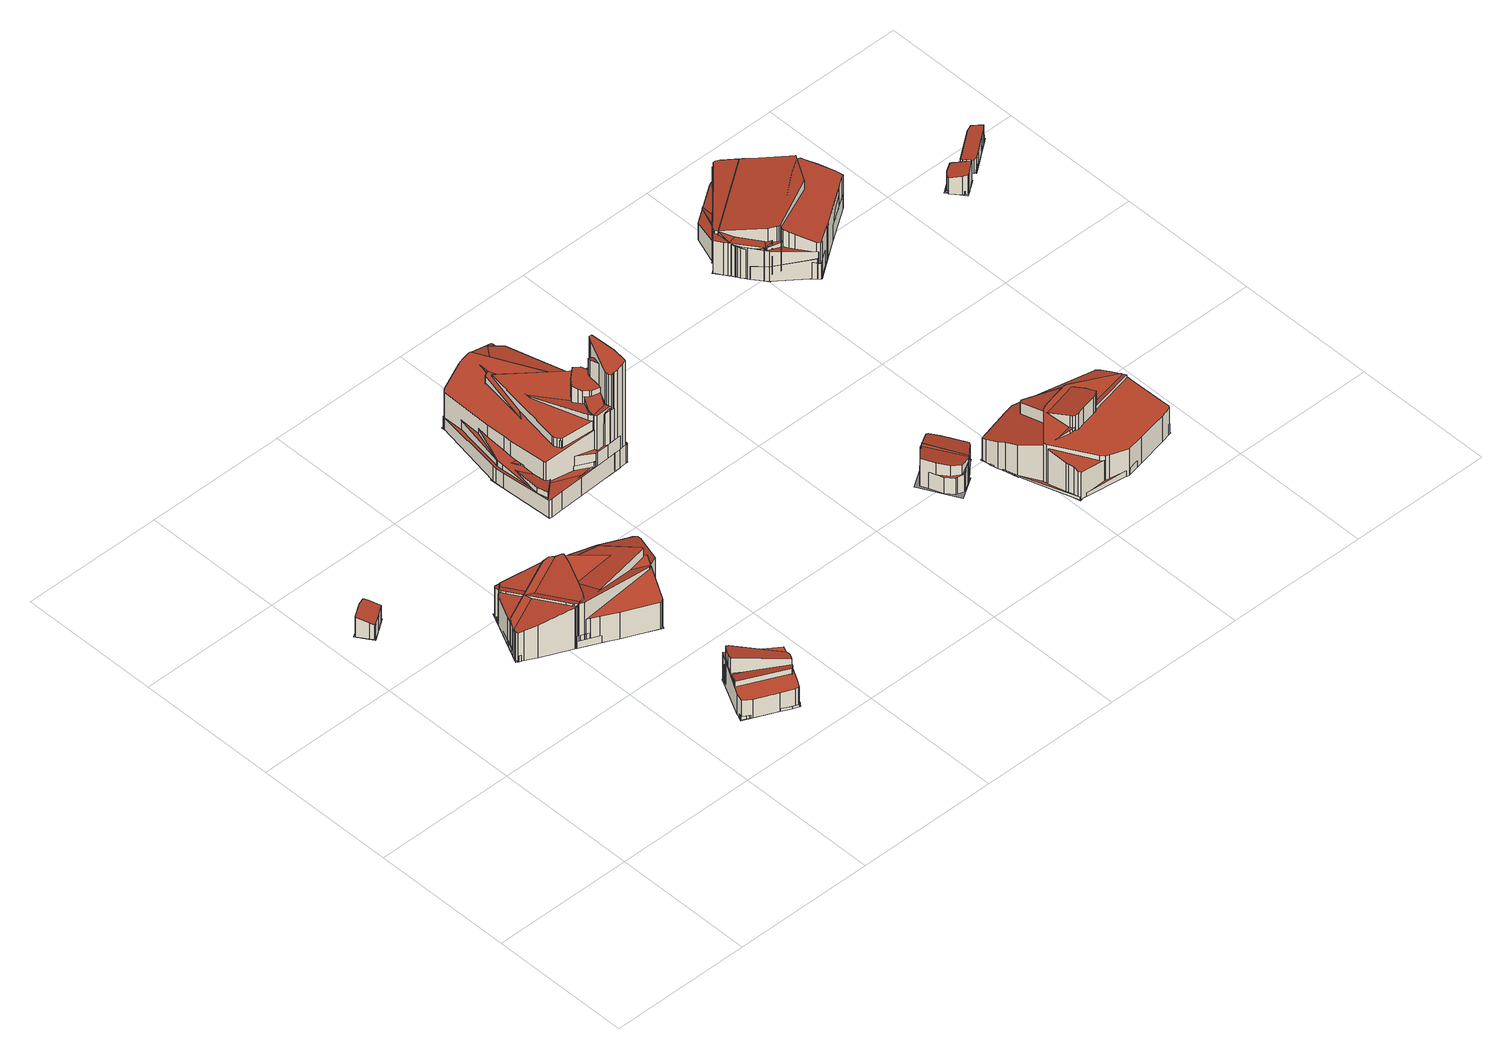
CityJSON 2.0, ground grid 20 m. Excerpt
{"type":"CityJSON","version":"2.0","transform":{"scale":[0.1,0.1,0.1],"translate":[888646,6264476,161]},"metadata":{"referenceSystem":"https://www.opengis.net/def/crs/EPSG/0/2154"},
"CityObjects":{
"building1":{"type":"Building","attributes":{"class":"Building"},"children":["building1-1"]},
"building1-1":{"type":"BuildingPart","parents":["building1"],"geometry":[{"type":"MultiSurface","lod":"2.2","boundaries":[[[0,1,2,3,4,5,6,7,8,9,10,11,12]],[[13,14,1,0]],[[14,15,2,1]],[[15,16,3,2]],[[16,17,4,3]],[[17,18,5,4]],[[18,19,6,5]],[[19,20,7,6]],[[20,21,8,7]],[[21,22,9,8]],[[22,23,10,9]],[[23,24,11,10]],[[24,25,12,11]],[[25,13,0,12]],[[26,27,28,29]]],"semantics":{"surfaces":[{"type":"RoofSurface","rf_azimuth":307.52,"rf_slope":16.65},{"type":"WallSurface","on_footprint_edge":true},{"type":"GroundSurface"}],"values":[0,1,1,1,1,1,1,1,1,1,1,1,1,1,2]}}]},
"building2":{"type":"Building","attributes":{"class":"Building"},"children":["building2-1"]},
"building2-1":{"type":"BuildingPart","parents":["building2"],"geometry":[{"type":"MultiSurface","lod":"2.2","boundaries":[[[30,31,32,33,34,35,36,37,38,39,40]],[[41,42,31,30]],[[42,43,32,31]],[[43,44,33,32]],[[44,45,34,33]],[[45,46,35,34]],[[46,47,36,35]],[[47,48,37,36]],[[48,49,38,37]],[[49,50,39,38]],[[50,51,40,39]],[[51,41,30,40]],[[52,53,54,55,56,57,58,59,60,61,62]],[[63,64,53,52]],[[64,65,54,53]],[[65,66,55,54]],[[66,67,56,55]],[[67,68,57,56]],[[68,69,58,57]],[[69,70,59,58]],[[70,71,60,59]],[[71,72,61,60]],[[72,73,62,61]],[[73,63,52,62]],[[74,75,76,77,78,79,80,81,82,83,84,85,86,87]],[[88,89,75,74]],[[89,90,76,75]],[[90,91,77,76]],[[91,92,78,77]],[[92,93,79,78]],[[93,94,80,79]],[[94,95,81,80]],[[95,96,82,81]],[[96,97,83,82]],[[97,98,84,83]],[[98,99,85,84]],[[99,100,86,85]],[[100,101,87,86]],[[101,88,74,87]],[[102,103,104,105,106,107,108,109,110,111,112]],[[113,114,103,102]],[[114,115,104,103]],[[115,116,105,104]],[[116,117,106,105]],[[117,118,107,106]],[[118,119,108,107]],[[119,120,109,108]],[[120,121,110,109]],[[121,122,111,110]],[[122,123,112,111]],[[123,113,102,112]],[[124,125,126,127]]],"semantics":{"surfaces":[{"type":"RoofSurface","rf_azimuth":244.09,"rf_slope":12.24},{"type":"WallSurface","on_footprint_edge":true},{"type":"RoofSurface","rf_azimuth":63.34,"rf_slope":14.78},{"type":"RoofSurface","rf_azimuth":53.94,"rf_slope":2.33},{"type":"RoofSurface","rf_azimuth":1.32,"rf_slope":13.19},{"type":"GroundSurface"}],"values":[0,1,1,1,1,1,1,1,1,1,1,1,2,1,1,1,1,1,1,1,1,1,1,1,3,1,1,1,1,1,1,1,1,1,1,1,1,1,1,4,1,1,1,1,1,1,1,1,1,1,1,5]}}]},
"building3":{"type":"Building","attributes":{"class":"Building"},"children":["building3-1"]},
"building3-1":{"type":"BuildingPart","parents":["building3"],"geometry":[{"type":"MultiSurface","lod":"2.2","boundaries":[[[128,129,130,131,132,133,134,135,136,137,138,139,140,141,142,143,144,145,146]],[[147,148,129,128]],[[148,149,130,129]],[[149,150,131,130]],[[150,151,132,131]],[[151,152,133,132]],[[152,153,134,133]],[[153,154,135,134]],[[154,155,136,135]],[[155,156,137,136]],[[156,157,138,137]],[[157,158,139,138]],[[158,159,140,139]],[[159,160,141,140]],[[160,161,142,141]],[[161,162,143,142]],[[162,163,144,143]],[[163,164,145,144]],[[164,165,146,145]],[[165,147,128,146]],[[166,167,168,169,170,171,172,173,174,175,176,177,178,179,180,181]],[[182,183,167,166]],[[183,184,168,167]],[[184,185,169,168]],[[185,186,170,169]],[[186,187,171,170]],[[187,188,172,171]],[[188,189,173,172]],[[189,190,174,173]],[[190,191,175,174]],[[191,192,176,175]],[[192,193,177,176]],[[193,194,178,177]],[[194,195,179,178]],[[195,196,180,179]],[[196,197,181,180]],[[197,182,166,181]],[[198,199,200,201,202,203,204,205,206,207,208,209,210,211,212,213]],[[214,215,199,198]],[[215,216,200,199]],[[216,217,201,200]],[[217,218,202,201]],[[218,219,203,202]],[[219,220,204,203]],[[220,221,205,204]],[[221,222,206,205]],[[222,223,207,206]],[[223,224,208,207]],[[224,225,209,208]],[[225,226,210,209]],[[226,227,211,210]],[[227,228,212,211]],[[228,229,213,212]],[[229,214,198,213]],[[230,231,232,233,234,235,236,237,238,239,240,241,242,243,244]],[[245,246,231,230]],[[246,215,232,231]],[[215,247,233,232]],[[247,248,234,233]],[[248,249,235,234]],[[249,250,236,235]],[[250,251,237,236]],[[251,252,238,237]],[[252,253,239,238]],[[253,254,240,239]],[[254,255,241,240]],[[255,256,242,241]],[[256,257,243,242]],[[257,258,244,243]],[[258,245,230,244]],[[259,260,261,262,263,264,265,266,267,268,269,270,271]],[[272,273,260,259]],[[273,274,261,260]],[[274,275,262,261]],[[275,189,263,262]],[[189,276,264,263]],[[276,277,265,264]],[[277,278,266,265]],[[278,279,267,266]],[[279,280,268,267]],[[280,281,269,268]],[[281,282,270,269]],[[282,283,271,270]],[[283,272,259,271]],[[284,285,286,287,288,289,290,291,292,293,294]],[[295,296,285,284]],[[296,297,286,285]],[[297,298,287,286]],[[298,299,288,287]],[[299,300,289,288]],[[300,301,290,289]],[[301,280,291,290]],[[280,302,292,291]],[[302,303,293,292]],[[303,304,294,293]],[[304,295,284,294]],[[305,306,307,308,309,310,311]],[[214,159,306,305]],[[159,312,307,306]],[[312,313,308,307]],[[313,314,309,308]],[[314,281,310,309]],[[281,315,311,310]],[[315,214,305,311]],[[316,317,318,319,320,321,322,323,324,325]]],"semantics":{"surfaces":[{"type":"RoofSurface","rf_azimuth":66.24,"rf_slope":15.79},{"type":"WallSurface","on_footprint_edge":true},{"type":"RoofSurface","rf_azimuth":244.02,"rf_slope":16.39},{"type":"RoofSurface","rf_azimuth":154.7,"rf_slope":16.73},{"type":"RoofSurface","rf_azimuth":75.32,"rf_slope":4.94},{"type":"RoofSurface","rf_azimuth":59.84,"rf_slope":6.28},{"type":"RoofSurface","rf_azimuth":123.96,"rf_slope":13.75},{"type":"RoofSurface","rf_azimuth":77.65,"rf_slope":7.03},{"type":"GroundSurface"}],"values":[0,1,1,1,1,1,1,1,1,1,1,1,1,1,1,1,1,1,1,1,2,1,1,1,1,1,1,1,1,1,1,1,1,1,1,1,1,3,1,1,1,1,1,1,1,1,1,1,1,1,1,1,1,1,4,1,1,1,1,1,1,1,1,1,1,1,1,1,1,1,5,1,1,1,1,1,1,1,1,1,1,1,1,1,6,1,1,1,1,1,1,1,1,1,1,1,7,1,1,1,1,1,1,1,8]}}]},
"building4":{"type":"Building","attributes":{"class":"Building"},"children":["building4-1"]},
"building4-1":{"type":"BuildingPart","parents":["building4"],"geometry":[{"type":"MultiSurface","lod":"2.2","boundaries":[[[326,327,328,329,330,331,332,333,334,335,336,337,338,339,340,341,342,343]],[[344,345,327,326]],[[345,346,328,327]],[[346,347,329,328]],[[347,348,330,329]],[[348,349,331,330]],[[349,350,332,331]],[[350,351,333,332]],[[351,352,334,333]],[[352,353,335,334]],[[353,354,336,335]],[[354,355,337,336]],[[355,356,338,337]],[[356,357,339,338]],[[357,358,340,339]],[[358,359,341,340]],[[359,360,342,341]],[[360,361,343,342]],[[361,344,326,343]],[[362,363,364,365,366,367,368,369,370,371,372,373,374,375]],[[376,377,363,362]],[[377,378,364,363]],[[378,379,365,364]],[[379,380,366,365]],[[380,381,367,366]],[[381,382,368,367]],[[382,383,369,368]],[[383,384,370,369]],[[384,385,371,370]],[[385,386,372,371]],[[386,387,373,372]],[[387,388,374,373]],[[388,389,375,374]],[[389,376,362,375]],[[390,391,392,393,394,395,396,397,398,399,400,401,402,403,404,405,406]],[[407,408,391,390]],[[408,409,392,391]],[[409,410,393,392]],[[410,411,394,393]],[[411,412,395,394]],[[412,413,396,395]],[[413,414,397,396]],[[414,415,398,397]],[[415,416,399,398]],[[416,417,400,399]],[[417,418,401,400]],[[418,419,402,401]],[[419,420,403,402]],[[420,421,404,403]],[[421,422,405,404]],[[422,423,406,405]],[[423,407,390,406]],[[424,425,426,427,428,429,430,431,432,433,434,435]],[[436,437,425,424]],[[437,438,426,425]],[[438,439,427,426]],[[439,440,428,427]],[[440,441,429,428]],[[441,442,430,429]],[[442,443,431,430]],[[443,444,432,431]],[[444,445,433,432]],[[445,446,434,433]],[[446,447,435,434]],[[447,436,424,435]],[[448,449,450,451,452,453,454,455,456,457,458]],[[459,460,449,448]],[[460,461,450,449]],[[461,462,451,450]],[[462,463,452,451]],[[463,464,453,452]],[[464,465,454,453]],[[465,466,455,454]],[[466,467,456,455]],[[467,468,457,456]],[[468,469,458,457]],[[469,459,448,458]],[[470,471,472,473,474,475,476,477,478,479,480,481,482]],[[483,484,471,470]],[[484,485,472,471]],[[485,486,473,472]],[[486,487,474,473]],[[487,488,475,474]],[[488,489,476,475]],[[489,490,477,476]],[[490,491,478,477]],[[491,492,479,478]],[[492,493,480,479]],[[493,494,481,480]],[[494,495,482,481]],[[495,483,470,482]],[[496,497,498,499,500,501,502,503,504,505,506,507,508,509]],[[510,485,497,496]],[[485,511,498,497]],[[511,512,499,498]],[[512,513,500,499]],[[513,514,501,500]],[[514,515,502,501]],[[515,516,503,502]],[[516,517,504,503]],[[517,518,505,504]],[[518,519,506,505]],[[519,520,507,506]],[[520,521,508,507]],[[521,522,509,508]],[[522,510,496,509]],[[523,524,525,526,527,528,529,530,531,532,533]],[[534,535,524,523]],[[535,536,525,524]],[[536,537,526,525]],[[537,538,527,526]],[[538,539,528,527]],[[539,540,529,528]],[[540,541,530,529]],[[541,542,531,530]],[[542,543,532,531]],[[543,544,533,532]],[[544,534,523,533]],[[545,546,547,548,549,550,551,552,553,554]],[[555,556,546,545]],[[556,557,547,546]],[[557,558,548,547]],[[558,559,549,548]],[[559,560,550,549]],[[560,561,551,550]],[[561,562,552,551]],[[562,563,553,552]],[[563,564,554,553]],[[564,555,545,554]],[[565,566,567,568,569,570,571,572,573,574,575,576,577,578,579,580,581]],[[582,583,566,565]],[[583,584,567,566]],[[584,585,568,567]],[[585,586,569,568]],[[586,587,570,569]],[[587,588,571,570]],[[588,589,572,571]],[[589,590,573,572]],[[590,591,574,573]],[[591,592,575,574]],[[592,593,576,575]],[[593,594,577,576]],[[594,595,578,577]],[[595,596,579,578]],[[596,597,580,579]],[[597,598,581,580]],[[598,582,565,581]],[[599,600,601,602,603,604,605,606,607,608,609,610,611]],[[495,436,600,599]],[[436,612,601,600]],[[612,613,602,601]],[[613,614,603,602]],[[614,615,604,603]],[[615,616,605,604]],[[616,594,606,605]],[[594,617,607,606]],[[617,618,608,607]],[[618,619,609,608]],[[619,620,610,609]],[[620,621,611,610]],[[621,495,599,611]],[[622,623,624,625,626,627,628,629,630,631,632]],[[633,634,623,622]],[[634,635,624,623]],[[635,636,625,624]],[[636,637,626,625]],[[637,638,627,626]],[[638,639,628,627]],[[639,640,629,628]],[[640,641,630,629]],[[641,642,631,630]],[[642,643,632,631]],[[643,633,622,632]],[[644,645,646,647,648,649,650,651]],[[652,653,645,644]],[[653,654,646,645]],[[654,655,647,646]],[[655,656,648,647]],[[656,657,649,648]],[[657,658,650,649]],[[658,659,651,650]],[[659,652,644,651]],[[660,661,662,663,664,665,666,667]],[[668,669,661,660]],[[669,670,662,661]],[[670,663,662]],[[671,666,665]],[[671,672,667,666]],[[672,668,660,667]],[[673,674,675,676,677,678,679,680,681,682,683,684,685,686]]],"semantics":{"surfaces":[{"type":"RoofSurface","rf_azimuth":180.06,"rf_slope":19.43},{"type":"WallSurface","on_footprint_edge":true},{"type":"RoofSurface","rf_azimuth":355.12,"rf_slope":16.68},{"type":"RoofSurface","rf_azimuth":103.36,"rf_slope":3.02},{"type":"RoofSurface","rf_azimuth":265.05,"rf_slope":12.68},{"type":"RoofSurface","rf_azimuth":85.83,"rf_slope":10.79},{"type":"RoofSurface","rf_azimuth":234.4,"rf_slope":10.34},{"type":"RoofSurface","rf_azimuth":180.08,"rf_slope":19.11},{"type":"RoofSurface","rf_azimuth":177.9,"rf_slope":19.44},{"type":"RoofSurface","rf_azimuth":301.45,"rf_slope":17.54},{"type":"RoofSurface","rf_azimuth":211.71,"rf_slope":0.208},{"type":"RoofSurface","rf_azimuth":189.56,"rf_slope":4.59},{"type":"RoofSurface","rf_azimuth":291.67,"rf_slope":15.51},{"type":"RoofSurface","rf_azimuth":28.87,"rf_slope":22.47},{"type":"RoofSurface","rf_azimuth":17.1,"rf_slope":14.95},{"type":"GroundSurface"}],"values":[0,1,1,1,1,1,1,1,1,1,1,1,1,1,1,1,1,1,1,2,1,1,1,1,1,1,1,1,1,1,1,1,1,1,3,1,1,1,1,1,1,1,1,1,1,1,1,1,1,1,1,1,4,1,1,1,1,1,1,1,1,1,1,1,1,5,1,1,1,1,1,1,1,1,1,1,1,6,1,1,1,1,1,1,1,1,1,1,1,1,1,7,1,1,1,1,1,1,1,1,1,1,1,1,1,1,8,1,1,1,1,1,1,1,1,1,1,1,9,1,1,1,1,1,1,1,1,1,1,10,1,1,1,1,1,1,1,1,1,1,1,1,1,1,1,1,1,11,1,1,1,1,1,1,1,1,1,1,1,1,1,12,1,1,1,1,1,1,1,1,1,1,1,13,1,1,1,1,1,1,1,1,14,1,1,1,1,1,1,15]}}]},
"building5":{"type":"Building","attributes":{"class":"Building"},"children":["building5-1"]},
"building5-1":{"type":"BuildingPart","parents":["building5"],"geometry":[{"type":"MultiSurface","lod":"2.2","boundaries":[[[687,688,689,690,691,692,693,694,695,696,697,698,699,700]],[[701,702,688,687]],[[702,703,689,688]],[[703,704,690,689]],[[704,705,691,690]],[[705,706,692,691]],[[706,707,693,692]],[[707,708,694,693]],[[708,709,695,694]],[[709,710,696,695]],[[710,711,697,696]],[[711,712,698,697]],[[712,713,699,698]],[[713,714,700,699]],[[714,701,687,700]],[[715,716,717,718,719,720,721,722,723,724]],[[725,726,716,715]],[[726,727,717,716]],[[727,728,718,717]],[[728,729,719,718]],[[729,730,720,719]],[[730,731,721,720]],[[731,732,722,721]],[[732,733,723,722]],[[733,734,724,723]],[[734,725,715,724]],[[735,736,737,738,739,740]]],"semantics":{"surfaces":[{"type":"RoofSurface","rf_azimuth":27.58,"rf_slope":15.61},{"type":"WallSurface","on_footprint_edge":true},{"type":"RoofSurface","rf_azimuth":209.35,"rf_slope":18.16},{"type":"GroundSurface"}],"values":[0,1,1,1,1,1,1,1,1,1,1,1,1,1,1,2,1,1,1,1,1,1,1,1,1,1,3]}}]},
"building6":{"type":"Building","attributes":{"class":"Building"},"children":["building6-1"]},
"building6-1":{"type":"BuildingPart","parents":["building6"],"geometry":[{"type":"MultiSurface","lod":"2.2","boundaries":[[[741,742,743,744,745,746,747,748,749,750,751,752,753,754,755,756,757,758,759,760]],[[761,762,742,741]],[[762,763,743,742]],[[763,764,744,743]],[[764,765,745,744]],[[765,766,746,745]],[[766,767,747,746]],[[767,768,748,747]],[[768,769,749,748]],[[769,770,750,749]],[[770,771,751,750]],[[771,772,752,751]],[[772,773,753,752]],[[773,774,754,753]],[[774,775,755,754]],[[775,776,756,755]],[[776,777,757,756]],[[777,778,758,757]],[[778,779,759,758]],[[779,780,760,759]],[[780,761,741,760]],[[781,782,783,784,785,786,787,788,789,790,791,792,793,794,795,796,797,798,799]],[[800,801,782,781]],[[801,802,783,782]],[[802,803,784,783]],[[803,804,785,784]],[[804,805,786,785]],[[805,806,787,786]],[[806,807,788,787]],[[807,808,789,788]],[[808,809,790,789]],[[809,810,791,790]],[[810,811,792,791]],[[811,812,793,792]],[[812,813,794,793]],[[813,814,795,794]],[[814,815,796,795]],[[815,816,797,796]],[[816,817,798,797]],[[817,818,799,798]],[[818,800,781,799]],[[819,820,821,822,823,824,825,826,827,828,829,830,831,832,833]],[[834,835,820,819]],[[835,836,821,820]],[[836,837,822,821]],[[837,838,823,822]],[[838,839,824,823]],[[839,840,825,824]],[[840,841,826,825]],[[841,842,827,826]],[[842,843,828,827]],[[843,844,829,828]],[[844,845,830,829]],[[845,846,831,830]],[[846,847,832,831]],[[847,848,833,832]],[[848,834,819,833]],[[849,850,851,852,853,854,855,856,857,858,859]],[[860,861,850,849]],[[861,862,851,850]],[[862,863,852,851]],[[863,864,853,852]],[[864,865,854,853]],[[865,866,855,854]],[[866,867,856,855]],[[867,868,857,856]],[[868,869,858,857]],[[869,870,859,858]],[[870,860,849,859]],[[871,872,873,874,875,876,877,878,879,880,881,882,883,884]],[[885,886,872,871]],[[886,887,873,872]],[[887,888,874,873]],[[888,889,875,874]],[[889,890,876,875]],[[890,767,877,876]],[[767,891,878,877]],[[891,892,879,878]],[[892,893,880,879]],[[893,894,881,880]],[[894,895,882,881]],[[895,896,883,882]],[[896,897,884,883]],[[897,885,871,884]],[[898,899,900,901,902,903,766,904,905,906,907,908,909,910,911,912,913,914,915,916,917]]],"semantics":{"surfaces":[{"type":"RoofSurface","rf_azimuth":282.48,"rf_slope":17.18},{"type":"WallSurface","on_footprint_edge":true},{"type":"RoofSurface","rf_azimuth":100.18,"rf_slope":17.94},{"type":"RoofSurface","rf_azimuth":104.34,"rf_slope":18.69},{"type":"RoofSurface","rf_azimuth":289.38,"rf_slope":18.8},{"type":"RoofSurface","rf_azimuth":172.68,"rf_slope":4.18},{"type":"GroundSurface"}],"values":[0,1,1,1,1,1,1,1,1,1,1,1,1,1,1,1,1,1,1,1,1,2,1,1,1,1,1,1,1,1,1,1,1,1,1,1,1,1,1,1,1,3,1,1,1,1,1,1,1,1,1,1,1,1,1,1,1,4,1,1,1,1,1,1,1,1,1,1,1,5,1,1,1,1,1,1,1,1,1,1,1,1,1,1,6]}}]},
"building7":{"type":"Building","attributes":{"class":"Building"},"children":["building7-1"]},
"building7-1":{"type":"BuildingPart","parents":["building7"],"geometry":[{"type":"MultiSurface","lod":"2.2","boundaries":[[[918,919,920,921,922,923,924,925,926,927,928,929,930,931]],[[932,933,919,918]],[[933,934,920,919]],[[934,935,921,920]],[[935,936,922,921]],[[936,937,923,922]],[[937,938,924,923]],[[938,939,925,924]],[[939,940,926,925]],[[940,941,927,926]],[[941,942,928,927]],[[942,943,929,928]],[[943,944,930,929]],[[944,945,931,930]],[[945,932,918,931]],[[946,947,948,949,950,951,952,953,954,955,956,957,958,959,960,961,962,963,964,965,966,967]],[[968,969,947,946]],[[969,970,948,947]],[[970,971,949,948]],[[971,972,950,949]],[[972,973,951,950]],[[973,974,952,951]],[[974,975,953,952]],[[975,976,954,953]],[[976,977,955,954]],[[977,978,956,955]],[[978,979,957,956]],[[979,980,958,957]],[[980,981,959,958]],[[981,982,960,959]],[[982,983,961,960]],[[983,984,962,961]],[[984,985,963,962]],[[985,986,964,963]],[[986,987,965,964]],[[987,988,966,965]],[[988,989,967,966]],[[989,968,946,967]],[[990,991,992,993,994,995,996,997,998,999,1000,1001,1002,1003,1004,1005,1006]],[[1007,1008,991,990]],[[1008,1009,992,991]],[[1009,1010,993,992]],[[1010,1011,994,993]],[[1011,1012,995,994]],[[1012,1013,996,995]],[[1013,1014,997,996]],[[1014,1015,998,997]],[[1015,1016,999,998]],[[1016,1017,1000,999]],[[1017,1018,1001,1000]],[[1018,1019,1002,1001]],[[1019,1020,1003,1002]],[[1020,1021,1004,1003]],[[1021,1022,1005,1004]],[[1022,1023,1006,1005]],[[1023,1007,990,1006]],[[1024,1025,1026,1027,1028,1029,1030,1031,1032,1033,1034,1035,1036,1037]],[[1038,1039,1025,1024]],[[1039,1040,1026,1025]],[[1040,1041,1027,1026]],[[1041,1042,1028,1027]],[[1042,1043,1029,1028]],[[1043,1044,1030,1029]],[[1044,1045,1031,1030]],[[1045,979,1032,1031]],[[979,1046,1033,1032]],[[1046,1047,1034,1033]],[[1047,1048,1035,1034]],[[1048,1049,1036,1035]],[[1049,1050,1037,1036]],[[1050,1038,1024,1037]],[[1051,1052,1053,1054,1055,1056,1057,1058,1059,1060,1061,1062]],[[1063,1064,1052,1051]],[[1064,1065,1053,1052]],[[1065,1066,1054,1053]],[[1066,1067,1055,1054]],[[1067,1068,1056,1055]],[[1068,1069,1057,1056]],[[1069,1070,1058,1057]],[[1070,1071,1059,1058]],[[1071,1072,1060,1059]],[[1072,1073,1061,1060]],[[1073,1074,1062,1061]],[[1074,1063,1051,1062]],[[1075,1076,1077,1078,1079,1080,1081,1082,1083,1084,1085,1086,1087,1088,1089,1090]],[[1091,1092,1076,1075]],[[1092,1093,1077,1076]],[[1093,1094,1078,1077]],[[1094,1095,1079,1078]],[[1095,1096,1080,1079]],[[1096,1097,1081,1080]],[[1097,1098,1082,1081]],[[1098,1047,1083,1082]],[[1047,1099,1084,1083]],[[1099,1100,1085,1084]],[[1100,1101,1086,1085]],[[1101,1102,1087,1086]],[[1102,1103,1088,1087]],[[1103,1104,1089,1088]],[[1104,1023,1090,1089]],[[1023,1091,1075,1090]],[[1105,1106,1107,1108,1109,1110,1111,1112,1113,1114,1115]],[[1116,1117,1106,1105]],[[1117,1093,1107,1106]],[[1093,1118,1108,1107]],[[1118,1097,1109,1108]],[[1097,1119,1110,1109]],[[1119,1120,1111,1110]],[[1120,1121,1112,1111]],[[1121,1122,1113,1112]],[[1122,1022,1114,1113]],[[1022,1123,1115,1114]],[[1123,1116,1105,1115]],[[1124,1125,1126,1127,1128,1129,1023,1130,1131,1132,1133,1134,1135]]],"semantics":{"surfaces":[{"type":"RoofSurface","rf_azimuth":124.15,"rf_slope":14.24},{"type":"WallSurface","on_footprint_edge":true},{"type":"RoofSurface","rf_azimuth":307.69,"rf_slope":18.52},{"type":"RoofSurface","rf_azimuth":122.17,"rf_slope":14.86},{"type":"RoofSurface","rf_azimuth":306.08,"rf_slope":14.63},{"type":"RoofSurface","rf_azimuth":18.65,"rf_slope":5.03},{"type":"RoofSurface","rf_azimuth":140.44,"rf_slope":8},{"type":"RoofSurface","rf_azimuth":30.68,"rf_slope":16.7},{"type":"GroundSurface"}],"values":[0,1,1,1,1,1,1,1,1,1,1,1,1,1,1,2,1,1,1,1,1,1,1,1,1,1,1,1,1,1,1,1,1,1,1,1,1,1,3,1,1,1,1,1,1,1,1,1,1,1,1,1,1,1,1,1,4,1,1,1,1,1,1,1,1,1,1,1,1,1,1,5,1,1,1,1,1,1,1,1,1,1,1,1,6,1,1,1,1,1,1,1,1,1,1,1,1,1,1,1,1,7,1,1,1,1,1,1,1,1,1,1,1,8]}}]},
"building8":{"type":"Building","attributes":{"class":"Building"},"children":["building8-1"]},
"building8-1":{"type":"BuildingPart","parents":["building8"],"geometry":[{"type":"MultiSurface","lod":"2.2","boundaries":[[[1136,1137,1138,1139,1140,1141,1142,1143,1144,1145]],[[1146,1147,1137,1136]],[[1147,1148,1138,1137]],[[1148,1149,1139,1138]],[[1149,1150,1140,1139]],[[1150,1151,1141,1140]],[[1151,1152,1142,1141]],[[1152,1153,1143,1142]],[[1153,1154,1144,1143]],[[1154,1155,1145,1144]],[[1155,1146,1136,1145]],[[1156,1157,1158,1159,1160,1161,1162,1163,1164,1165]],[[1166,1167,1157,1156]],[[1167,1168,1158,1157]],[[1168,1169,1159,1158]],[[1169,1170,1160,1159]],[[1170,1171,1161,1160]],[[1171,1172,1162,1161]],[[1172,1173,1163,1162]],[[1173,1174,1164,1163]],[[1174,1175,1165,1164]],[[1175,1166,1156,1165]],[[1176,1177,1178,1179]]],"semantics":{"surfaces":[{"type":"RoofSurface","rf_azimuth":126.91,"rf_slope":15.03},{"type":"WallSurface","on_footprint_edge":true},{"type":"RoofSurface","rf_azimuth":130.57,"rf_slope":10.04},{"type":"GroundSurface"}],"values":[0,1,1,1,1,1,1,1,1,1,1,2,1,1,1,1,1,1,1,1,1,1,3]}}]},
"building9":{"type":"Building","attributes":{"class":"Building"},"children":["building9-1"]},
"building9-1":{"type":"BuildingPart","parents":["building9"],"geometry":[{"type":"MultiSurface","lod":"2.2","boundaries":[[[1180,1181,1182,1183,1184,1185,1186,1187,1188,1189,1190,1191,1192,1193,1194,1195]],[[1196,1197,1181,1180]],[[1197,1198,1182,1181]],[[1198,1199,1183,1182]],[[1199,1200,1184,1183]],[[1200,1201,1185,1184]],[[1201,1202,1186,1185]],[[1202,1203,1187,1186]],[[1203,1204,1188,1187]],[[1204,1205,1189,1188]],[[1205,1206,1190,1189]],[[1206,1207,1191,1190]],[[1207,1208,1192,1191]],[[1208,1209,1193,1192]],[[1209,1210,1194,1193]],[[1210,1211,1195,1194]],[[1211,1196,1180,1195]],[[1212,1213,1214,1215,1216,1217,1218,1219,1220,1221]],[[1222,1223,1213,1212]],[[1223,1224,1214,1213]],[[1224,1225,1215,1214]],[[1225,1226,1216,1215]],[[1226,1227,1217,1216]],[[1227,1228,1218,1217]],[[1228,1229,1219,1218]],[[1229,1230,1220,1219]],[[1230,1231,1221,1220]],[[1231,1222,1212,1221]],[[1232,1233,1234,1235]]],"semantics":{"surfaces":[{"type":"RoofSurface","rf_azimuth":127.76,"rf_slope":14.71},{"type":"WallSurface","on_footprint_edge":true},{"type":"RoofSurface","rf_azimuth":130.47,"rf_slope":13.22},{"type":"GroundSurface"}],"values":[0,1,1,1,1,1,1,1,1,1,1,1,1,1,1,1,1,2,1,1,1,1,1,1,1,1,1,1,3]}}]}
},
"vertices":[
[5,462,80],[14,448,75],[18,443,73],[20,443,73],[32,451,73],[44,460,72],[47,462,72],[42,470,75],[38,476,77],[35,479,79],[34,480,79],[24,476,80],[6,464,80],[5,462,49],[14,448,49],[18,443,49],[20,443,49],[32,451,49],[44,460,49],[47,462,49],[42,470,49],[38,476,49],[35,479,49],[34,480,49],[24,476,49],[6,464,49],[34,483,49],[3,463,49],[18,441,49],[48,462,49],
[227,38,93],[238,31,92],[268,17,92],[286,9,92],[290,8,93],[291,8,93],[296,16,95],[312,49,103],[316,60,105],[256,101,108],[229,48,95],[227,38,62],[238,31,62],[268,17,62],[286,9,62],[290,8,62],[291,8,62],[296,16,62],[312,49,62],[316,60,62],[256,101,62],[229,48,62],[234,57,106],[298,27,105],[303,31,104],[315,54,97],[319,64,94],[322,72,92],[291,87,92],[259,102,92],[257,99,93],[254,96,94],[253,93,95],[234,57,62],[298,27,62],[303,31,62],[315,54,62],[319,64,62],[322,72,62],[291,87,62],[259,102,62],[257,99,62],[254,96,62],[253,93,62],[226,40,67],[226,38,67],[231,35,67],[234,33,67],[253,24,67],[282,10,66],[290,7,66],[293,8,66],[320,72,63],[320,73,63],[317,75,63],[270,96,64],[257,102,64],[255,98,64],[226,40,62],[226,38,62],[231,35,62],[234,33,62],[253,24,62],[282,10,62],[290,7,62],[293,8,62],[320,72,62],[320,73,62],[317,75,62],[270,96,62],[257,102,62],[255,98,62],[243,74,126],[304,34,112],[305,36,112],[307,39,111],[308,41,111],[309,45,111],[308,48,111],[259,94,122],[255,95,123],[254,94,123],[246,81,125],[243,74,62],[304,34,62],[305,36,62],[307,39,62],[308,41,62],[309,45,62],[308,48,62],[259,94,62],[255,95,62],[254,94,62],[246,81,62],[323,72,62],[257,103,62],[224,37,62],[292,6,62],
[147,373,95],[148,365,97],[150,359,98],[176,284,115],[179,275,117],[180,274,117],[182,270,118],[183,269,118],[190,266,118],[295,266,106],[314,276,101],[335,323,86],[336,329,85],[335,330,85],[331,333,85],[328,335,84],[292,352,84],[219,372,87],[151,378,93],[147,373,47],[148,365,47],[150,359,47],[176,284,47],[179,275,47],[180,274,47],[182,270,47],[183,269,47],[190,266,47],[295,266,47],[314,276,47],[335,323,47],[336,329,47],[335,330,47],[331,333,47],[328,335,47],[292,352,47],[219,372,47],[151,378,47],[116,308,91],[117,306,91],[196,263,90],[206,258,90],[228,247,90],[274,226,90],[276,226,90],[279,227,91],[305,281,109],[227,345,115],[221,348,116],[214,353,116],[205,353,115],[123,323,96],[119,315,94],[117,311,92],[116,308,47],[117,306,47],[196,263,47],[206,258,47],[228,247,47],[274,226,47],[276,226,47],[279,227,47],[305,281,47],[227,345,47],[221,348,47],[214,353,47],[205,353,47],[123,323,47],[119,315,47],[117,311,47],[115,301,93],[121,298,95],[136,290,100],[178,271,114],[180,270,115],[195,273,118],[199,280,119],[207,295,119],[223,328,119],[228,342,119],[227,344,118],[210,354,112],[157,376,95],[142,363,93],[127,332,92],[115,305,93],[115,301,47],[121,298,47],[136,290,47],[178,271,47],[180,270,47],[195,273,47],[199,280,47],[207,295,47],[223,328,47],[228,342,47],[227,344,47],[210,354,47],[157,376,47],[142,363,47],[127,332,47],[115,305,47],[115,306,57],[116,300,57],[121,298,57],[154,282,58],[263,231,60],[269,230,60],[276,231,59],[291,254,57],[332,332,50],[300,348,49],[288,353,49],[217,373,49],[151,377,50],[150,377,50],[120,318,55],[115,306,47],[116,300,47],[154,282,47],[263,231,47],[269,230,47],[276,231,47],[291,254,47],[332,332,47],[300,348,47],[288,353,47],[217,373,47],[151,377,47],[150,377,47],[120,318,47],[117,305,67],[170,275,67],[191,265,67],[278,227,66],[279,227,66],[282,234,65],[328,334,53],[321,337,53],[296,349,53],[153,378,58],[152,376,59],[147,365,60],[125,321,65],[117,305,47],[170,275,47],[191,265,47],[278,227,47],[282,234,47],[328,334,47],[321,337,47],[296,349,47],[153,378,47],[152,376,47],[147,365,47],[125,321,47],[131,333,88],[192,270,109],[300,282,121],[301,285,120],[301,286,120],[277,331,108],[276,333,107],[153,378,81],[152,375,82],[148,368,83],[140,350,85],[131,333,47],[192,270,47],[300,282,47],[301,285,47],[301,286,47],[277,331,47],[276,333,47],[152,375,47],[148,368,47],[140,350,47],[115,301,81],[336,329,72],[315,340,71],[293,350,70],[216,372,70],[152,376,71],[138,349,74],[315,340,47],[293,350,47],[216,372,47],[138,349,47],[278,224,47],[304,280,47],[313,275,47],[338,330,47],[285,355,47],[280,343,47],[216,373,47],[207,353,47],[150,380,47],[112,302,47],
[339,587,84],[340,561,84],[340,550,84],[343,497,85],[344,494,85],[427,473,114],[454,485,124],[455,491,124],[456,506,125],[396,676,104],[394,677,103],[393,677,103],[384,677,100],[381,677,98],[377,676,97],[344,666,85],[342,664,85],[341,663,84],[339,587,24],[340,561,24],[340,550,24],[343,497,24],[344,494,24],[427,473,24],[454,485,24],[455,491,24],[456,506,24],[396,676,24],[394,677,24],[393,677,24],[384,677,24],[381,677,24],[377,676,24],[344,666,24],[342,664,24],[341,663,24],[367,498,105],[368,493,105],[371,493,104],[440,491,83],[442,573,85],[441,596,86],[441,599,86],[438,647,88],[438,653,88],[437,663,89],[433,680,90],[400,678,100],[396,678,101],[385,632,103],[367,498,24],[368,493,24],[371,493,24],[440,491,24],[442,573,24],[441,596,24],[441,599,24],[438,647,24],[438,653,24],[437,663,24],[433,680,24],[400,678,24],[396,678,24],[385,632,24],[322,555,48],[322,543,49],[326,469,53],[329,468,53],[346,469,53],[379,470,53],[444,473,54],[456,474,54],[458,475,54],[458,484,54],[457,500,53],[456,526,51],[456,530,51],[437,668,44],[381,674,43],[341,665,43],[322,561,48],[322,555,24],[322,543,24],[326,469,24],[329,468,24],[346,469,24],[379,470,24],[444,473,24],[456,474,24],[458,475,24],[458,484,24],[457,500,24],[456,526,24],[456,530,24],[437,668,24],[381,674,24],[341,665,24],[322,561,24],[360,496,79],[404,472,75],[407,472,75],[424,472,75],[445,473,76],[446,477,76],[444,485,78],[419,571,97],[384,633,110],[383,633,110],[381,633,110],[377,631,110],[360,496,24],[404,472,24],[407,472,24],[424,472,24],[445,473,24],[446,477,24],[444,485,24],[419,571,24],[384,633,24],[383,633,24],[381,633,24],[377,631,24],[386,564,115],[404,485,130],[409,474,132],[437,476,131],[442,477,131],[447,481,130],[454,489,128],[455,494,127],[438,661,96],[425,679,93],[391,677,93],[386,564,24],[404,485,24],[409,474,24],[437,476,24],[442,477,24],[447,481,24],[454,489,24],[455,494,24],[438,661,24],[425,679,24],[391,677,24],[325,547,58],[327,472,47],[432,474,59],[437,474,59],[457,493,64],[456,523,68],[435,679,89],[432,679,89],[395,678,85],[383,677,83],[349,636,74],[326,560,60],[325,556,59],[325,547,24],[327,472,24],[432,474,24],[437,474,24],[457,493,24],[456,523,24],[435,679,24],[432,679,24],[395,678,24],[383,677,24],[349,636,24],[326,560,24],[325,556,24],[431,478,182],[432,474,183],[434,474,183],[435,474,184],[440,473,186],[449,474,189],[454,474,191],[455,476,191],[457,497,192],[456,533,191],[453,534,190],[450,528,189],[431,484,182],[431,482,182],[431,478,24],[434,474,24],[435,474,24],[440,473,24],[449,474,24],[454,474,24],[455,476,24],[457,497,24],[456,533,24],[453,534,24],[450,528,24],[431,484,24],[431,482,24],[365,502,107],[366,498,108],[368,494,108],[369,492,109],[421,474,127],[427,472,129],[447,494,136],[454,519,138],[454,530,138],[382,625,112],[365,506,107],[365,502,24],[366,498,24],[368,494,24],[369,492,24],[421,474,24],[427,472,24],[447,494,24],[454,519,24],[454,530,24],[382,625,24],[365,506,24],[409,518,150],[412,511,148],[415,506,146],[422,502,144],[425,501,143],[455,498,138],[442,530,148],[439,534,150],[429,538,153],[414,525,152],[409,518,24],[412,511,24],[415,506,24],[422,502,24],[425,501,24],[455,498,24],[442,530,24],[439,534,24],[429,538,24],[414,525,24],[341,552,71],[342,517,71],[343,512,71],[349,498,71],[352,496,71],[353,495,71],[367,490,71],[456,476,72],[458,479,72],[458,485,72],[457,508,72],[437,672,72],[436,676,72],[382,675,72],[347,659,72],[347,655,72],[346,652,72],[341,552,24],[342,517,24],[343,512,24],[349,498,24],[352,496,24],[353,495,24],[367,490,24],[456,476,24],[458,479,24],[458,485,24],[457,508,24],[437,672,24],[436,676,24],[382,675,24],[347,659,24],[347,655,24],[346,652,24],[325,556,58],[360,496,60],[402,472,63],[405,472,63],[430,499,65],[440,609,68],[439,629,68],[436,676,68],[434,678,68],[429,679,68],[391,678,65],[381,676,64],[346,664,61],[402,472,24],[405,472,24],[430,499,24],[440,609,24],[439,629,24],[434,678,24],[429,679,24],[391,678,24],[381,676,24],[346,664,24],[407,487,133],[407,478,131],[429,473,127],[442,474,126],[444,475,126],[456,495,130],[455,531,139],[452,534,141],[444,534,141],[442,533,142],[425,520,140],[407,487,24],[407,478,24],[429,473,24],[442,474,24],[444,475,24],[456,495,24],[455,531,24],[452,534,24],[444,534,24],[442,533,24],[425,520,24],[438,517,174],[441,481,180],[454,477,176],[455,480,176],[448,516,171],[445,520,171],[443,520,172],[439,521,173],[438,517,24],[441,481,24],[454,477,24],[455,480,24],[448,516,24],[445,520,24],[443,520,24],[439,521,24],[325,488,61],[328,473,62],[443,574,25],[442,587,24],[440,591,24],[434,607,24],[400,677,28],[345,666,42],[325,488,24],[328,473,24],[443,574,24],[400,677,24],[345,666,24],[456,535,24],[430,534,24],[428,571,24],[443,572,24],[437,680,24],[377,677,24],[377,668,24],[340,666,24],[345,590,24],[339,590,24],[340,564,24],[321,563,24],[326,468,24],[458,474,24],
[671,200,79],[679,182,79],[689,168,78],[700,159,77],[717,166,72],[721,169,70],[740,187,63],[744,193,61],[727,225,62],[719,237,62],[716,237,63],[715,237,63],[696,224,69],[690,220,71],[671,200,34],[679,182,34],[689,168,34],[700,159,34],[717,166,34],[721,169,34],[740,187,34],[744,193,34],[727,225,34],[719,237,34],[716,237,34],[715,237,34],[696,224,34],[690,220,34],[671,201,61],[682,172,60],[691,161,60],[693,160,61],[701,157,63],[706,159,64],[714,164,67],[716,165,68],[722,170,71],[695,223,72],[671,201,34],[682,172,34],[691,161,34],[693,160,34],[701,157,34],[706,159,34],[714,164,34],[716,165,34],[722,170,34],[695,223,34],[719,239,34],[665,204,34],[693,150,34],[723,169,34],[720,174,34],[745,191,34],
[778,102,101],[779,99,100],[823,55,84],[829,51,82],[834,50,81],[860,43,78],[884,48,77],[927,57,77],[942,61,77],[944,64,78],[941,74,82],[932,110,93],[929,122,97],[927,127,98],[859,149,110],[855,149,110],[824,142,110],[817,140,110],[812,138,109],[811,137,109],[778,102,35],[779,99,35],[823,55,35],[829,51,35],[834,50,35],[860,43,35],[884,48,35],[927,57,35],[942,61,35],[944,64,35],[941,74,35],[932,110,35],[929,122,35],[927,127,35],[859,149,35],[855,149,35],[824,142,35],[817,140,35],[812,138,35],[811,137,35],[754,175,72],[757,158,78],[760,149,81],[764,133,86],[780,100,97],[814,96,101],[818,96,101],[835,98,101],[929,119,100],[928,122,99],[926,132,96],[924,143,92],[921,155,88],[918,161,86],[917,161,86],[818,198,69],[804,195,69],[763,184,70],[754,182,70],[754,175,35],[757,158,35],[760,149,35],[764,133,35],[780,100,35],[814,96,35],[818,96,35],[835,98,35],[929,119,35],[928,122,35],[926,132,35],[924,143,35],[921,155,35],[918,161,35],[917,161,35],[818,198,35],[804,195,35],[763,184,35],[754,182,35],[811,177,93],[811,132,108],[812,129,109],[820,102,118],[821,99,119],[823,96,120],[828,95,121],[838,98,121],[858,102,121],[864,104,121],[870,109,120],[869,117,117],[868,126,114],[860,150,106],[815,179,93],[811,177,35],[811,132,35],[812,129,35],[820,102,35],[821,99,35],[823,96,35],[828,95,35],[838,98,35],[858,102,35],[864,104,35],[870,109,35],[869,117,35],[868,126,35],[860,150,35],[815,179,35],[779,96,94],[785,72,86],[786,69,85],[788,62,83],[789,56,80],[791,52,79],[858,51,71],[935,60,65],[937,60,65],[861,143,100],[816,118,97],[779,96,35],[785,72,35],[786,69,35],[788,62,35],[789,56,35],[791,52,35],[858,51,35],[935,60,35],[937,60,35],[861,143,35],[816,118,35],[754,181,36],[754,176,36],[755,167,36],[763,135,37],[789,53,40],[862,43,45],[884,48,46],[943,61,51],[914,158,48],[819,198,40],[793,192,39],[775,188,37],[758,183,36],[755,182,36],[754,181,35],[754,176,35],[755,167,35],[763,135,35],[789,53,35],[862,43,35],[943,61,35],[914,158,35],[819,198,35],[793,192,35],[775,188,35],[758,183,35],[755,182,35],[825,52,35],[833,49,35],[842,51,35],[847,57,35],[848,65,35],[855,67,35],[945,61,35],[919,162,35],[881,153,35],[879,163,35],[844,155,35],[846,145,35],[831,142,35],[820,199,35],[752,182,35],[764,130,35],[770,131,35],[777,104,35],[789,51,35],[819,59,35],
[774,657,63],[810,605,79],[818,598,82],[821,597,82],[823,596,83],[892,628,86],[918,670,81],[914,676,79],[893,706,69],[881,722,65],[865,743,58],[861,746,57],[858,747,56],[776,663,62],[774,657,7],[810,605,7],[818,598,7],[821,597,7],[823,596,7],[892,628,7],[918,670,7],[914,676,7],[893,706,7],[881,722,7],[865,743,7],[861,746,7],[858,747,7],[776,663,7],[823,592,78],[826,586,76],[830,580,74],[845,559,65],[850,556,63],[853,557,63],[853,558,63],[875,572,62],[880,575,62],[931,611,61],[945,620,61],[950,623,61],[946,632,64],[934,649,71],[924,662,76],[921,666,78],[919,666,78],[916,666,79],[915,665,79],[894,652,80],[828,600,79],[824,596,79],[823,592,7],[826,586,7],[830,580,7],[845,559,7],[850,556,7],[853,557,7],[853,558,7],[875,572,7],[880,575,7],[931,611,7],[945,620,7],[950,623,7],[946,632,7],[934,649,7],[924,662,7],[921,666,7],[919,666,7],[916,666,7],[915,665,7],[894,652,7],[828,600,7],[824,596,7],[774,656,42],[789,613,54],[790,611,55],[795,602,57],[798,598,59],[799,598,59],[804,598,60],[810,599,60],[812,599,60],[814,601,60],[883,719,43],[876,730,40],[870,737,38],[864,744,35],[849,741,34],[844,739,34],[790,702,34],[774,656,7],[789,613,7],[790,611,7],[795,602,7],[798,598,7],[799,598,7],[804,598,7],[810,599,7],[812,599,7],[814,601,7],[883,719,7],[876,730,7],[870,737,7],[864,744,7],[849,741,7],[844,739,7],[790,702,7],[775,632,59],[778,626,57],[779,626,57],[781,621,56],[785,616,54],[805,594,47],[849,554,31],[854,558,31],[950,623,30],[949,626,31],[947,630,32],[933,651,39],[879,725,63],[776,653,64],[775,632,7],[778,626,7],[779,626,7],[781,621,7],[785,616,7],[805,594,7],[849,554,7],[854,558,7],[949,626,7],[947,630,7],[933,651,7],[879,725,7],[776,653,7],[764,649,60],[770,638,60],[773,634,60],[801,597,59],[878,581,53],[902,594,51],[947,629,46],[868,740,49],[866,743,49],[860,746,50],[856,747,50],[853,744,50],[764,649,7],[770,638,7],[773,634,7],[801,597,7],[878,581,7],[902,594,7],[947,629,7],[868,740,7],[866,743,7],[860,746,7],[856,747,7],[853,744,7],[777,662,23],[788,611,28],[801,593,31],[846,557,39],[910,596,43],[948,623,45],[949,623,45],[950,625,45],[947,630,44],[945,632,43],[941,638,42],[859,748,24],[849,742,23],[817,721,22],[797,707,21],[790,702,20],[777,662,7],[788,611,7],[801,593,7],[846,557,7],[910,596,7],[948,623,7],[949,623,7],[950,625,7],[945,632,7],[941,638,7],[859,748,7],[849,742,7],[817,721,7],[797,707,7],[772,636,57],[786,614,57],[801,593,56],[847,557,50],[949,623,13],[944,634,13],[942,637,13],[918,671,14],[907,686,15],[844,739,23],[810,716,35],[772,636,7],[786,614,7],[847,557,7],[944,634,7],[942,637,7],[918,671,7],[907,686,7],[810,716,7],[849,553,7],[915,600,7],[916,600,7],[951,624,7],[880,724,7],[860,750,7],[803,683,7],[774,662,7],[776,659,7],[762,649,7],[802,591,7],[816,601,7],
[1046,544,47],[1056,532,51],[1062,529,52],[1064,528,53],[1081,542,53],[1081,543,52],[1067,560,47],[1065,562,46],[1053,555,45],[1048,550,46],[1046,544,21],[1056,532,21],[1062,529,21],[1064,528,21],[1081,542,21],[1081,543,21],[1067,560,21],[1065,562,21],[1053,555,21],[1048,550,21],[1046,550,23],[1047,544,24],[1048,542,24],[1051,538,25],[1055,533,26],[1059,530,27],[1065,559,24],[1062,559,23],[1057,556,23],[1048,552,23],[1046,550,21],[1047,544,21],[1048,542,21],[1051,538,21],[1055,533,21],[1059,530,21],[1065,559,21],[1062,559,21],[1057,556,21],[1048,552,21],[1082,541,21],[1064,564,21],[1043,549,21],[1060,526,21],
[1083,563,40],[1084,561,40],[1084,559,41],[1086,556,42],[1089,551,43],[1091,548,44],[1094,548,45],[1095,548,45],[1102,553,45],[1123,569,45],[1134,577,45],[1139,582,45],[1136,588,43],[1130,595,41],[1124,593,40],[1122,592,40],[1083,563,22],[1084,561,22],[1084,559,22],[1086,556,22],[1089,551,22],[1091,548,22],[1094,548,22],[1095,548,22],[1102,553,22],[1123,569,22],[1134,577,22],[1139,582,22],[1136,588,22],[1130,595,22],[1124,593,22],[1122,592,22],[1085,559,23],[1094,547,27],[1131,575,28],[1136,579,28],[1140,582,28],[1130,592,24],[1126,592,24],[1120,590,23],[1098,574,23],[1088,566,23],[1085,559,22],[1094,547,22],[1131,575,22],[1136,579,22],[1140,582,22],[1130,592,22],[1126,592,22],[1120,590,22],[1098,574,22],[1088,566,22],[1128,597,22],[1081,561,22],[1093,546,22],[1141,582,22]
]}
